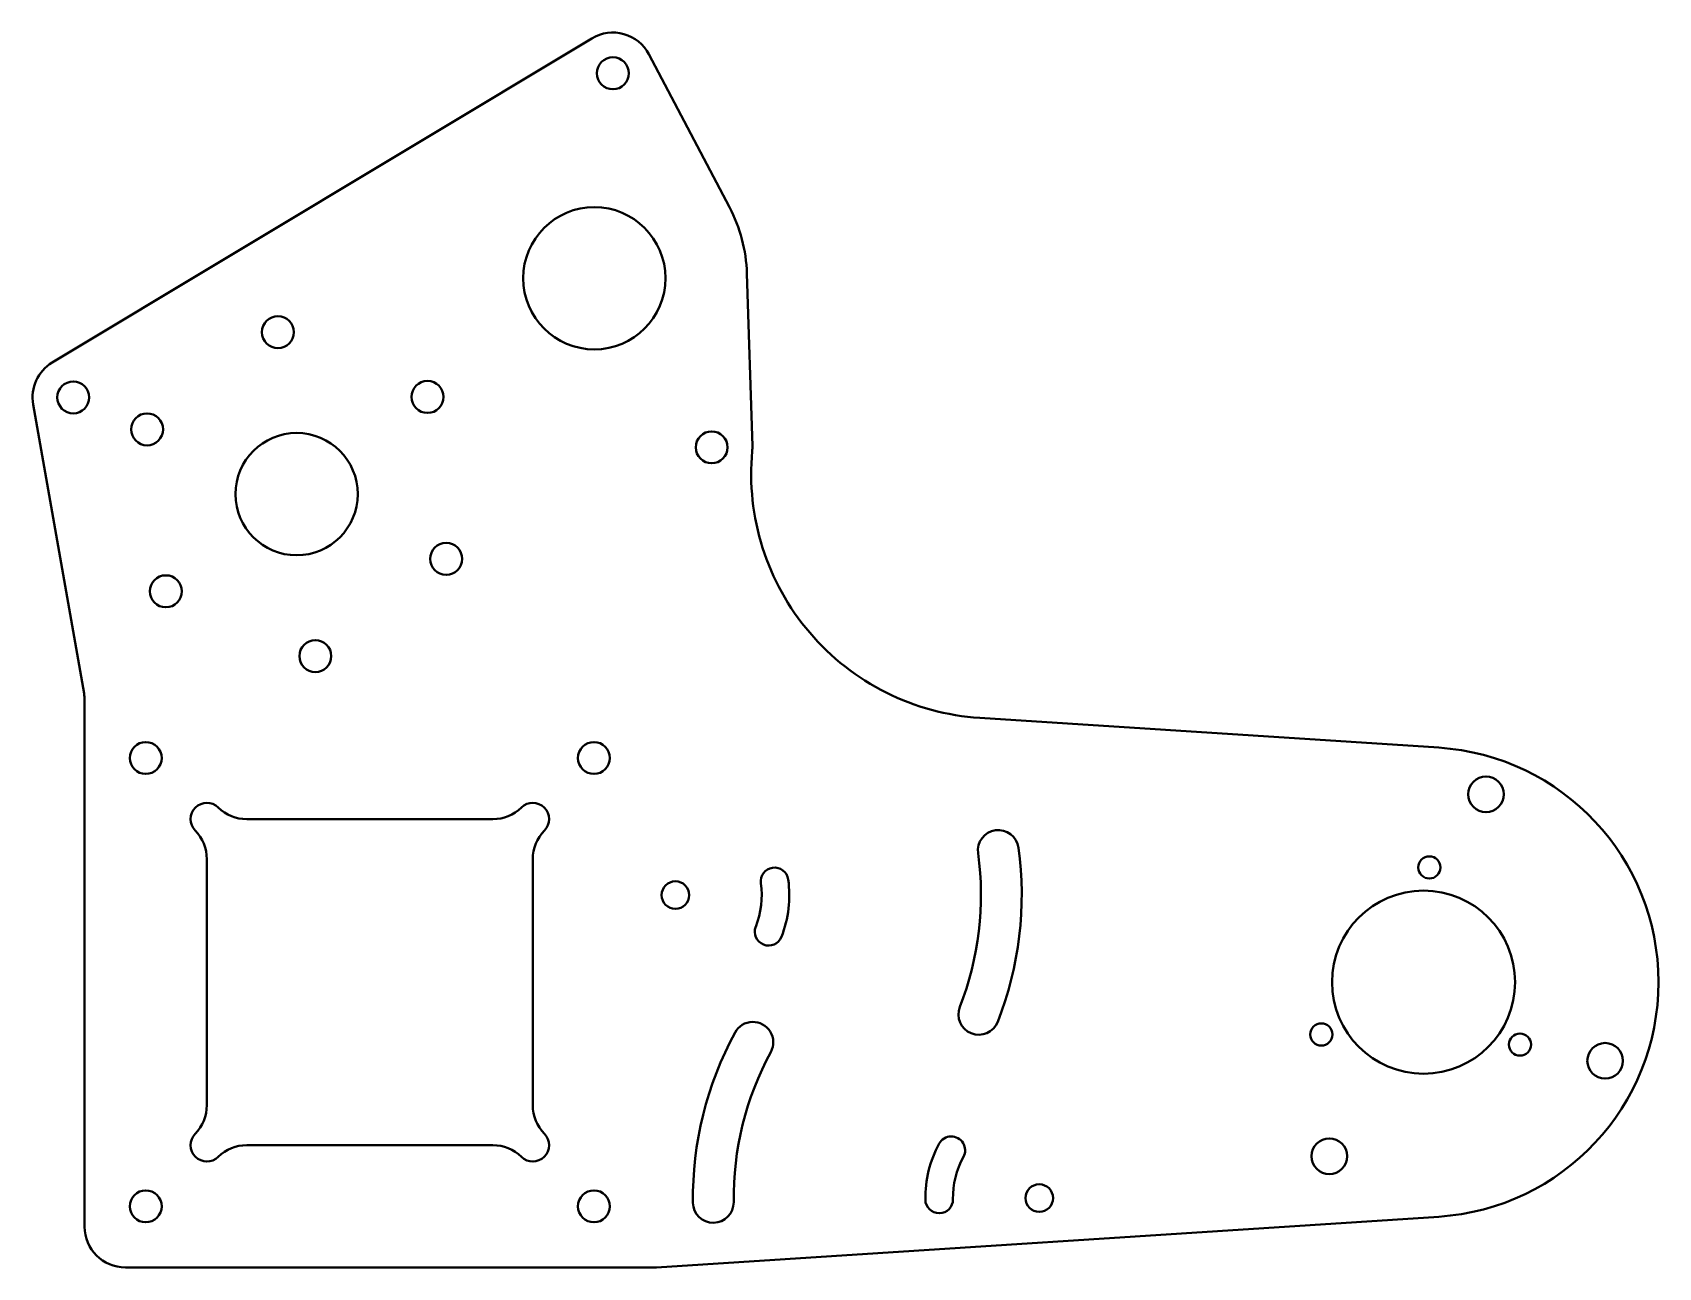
# Model space of a CAD drawing. Header units: inches. Extents: x -2.07 to 7.91, y -1.75 to 5.83.
import ezdxf

# ---------------------------------------------------------------- set-up
doc = ezdxf.new("R2010")
doc.units = ezdxf.units.IN
doc.header["$MEASUREMENT"] = 0
doc.layers.add('Visible', color=7, linetype='Continuous', lineweight=40)

msp = doc.modelspace()

# ---------------------------------------------------------------- linework, layer by layer
at = {"layer": 'Visible'}
for p, q in [((-1.9485, 3.8013), (1.3627, 5.7894)), ((1.7127, 5.6915), (2.2062, 4.754)), ((2.3136, 4.3475), (2.3474, 3.2885)), ((-1.7538, 1.7715), (-2.066, 3.5436)), ((-1.75, -1.5), (-1.75, 1.7281)), ((3.7429, 1.6209), (6.5589, 1.4385)), ((0.7551, 1), (-0.7551, 1)), ((-1, 0.7551), (-1, -0.7551)), ((1, 0.7551), (1, -0.7551)), ((0.7551, -1), (-0.7551, -1)), ((1.7581, -1.7495), (6.5589, -1.4385)), ((-1.5, -1.75), (1.7419, -1.75))]:
    msp.add_line(p, q, dxfattribs=at)
for centre, radius in [((1.4914, 5.5751), 0.098), ((1.3776, 4.3177), 0.4365), ((-0.5639, 3.987), 0.098), ((-1.8198, 3.587), 0.098), ((0.3538, 3.5897), 0.098), ((-1.3668, 3.3909), 0.098), ((-0.4491, 2.9936), 0.375), ((2.0975, 3.2806), 0.098), ((0.4686, 2.5963), 0.098), ((-1.252, 2.3975), 0.098), ((-0.3343, 2.0002), 0.098), ((-1.375, 1.375), 0.098), ((1.375, 1.375), 0.098), ((6.8488, 1.1522), 0.1094), ((6.5014, 0.7036), 0.068), ((1.875, 0.534), 0.0848), ((6.4657, 0), 0.5615), ((5.8386, -0.3209), 0.068), ((7.0573, -0.3827), 0.068), ((7.58, -0.4824), 0.1094), ((5.8877, -1.0677), 0.1094), ((-1.375, -1.375), 0.098), ((1.375, -1.375), 0.098), ((4.1075, -1.3245), 0.0848)]:
    msp.add_circle(centre, radius, dxfattribs=at)
for centre, radius, start, end in [((1.4914, 5.5751), 0.25, 27.76597, 120.98071), ((1.3776, 4.3177), 0.9365, 1.82536, 27.76597), ((-1.8198, 3.587), 0.25, 120.98071, 189.99118), ((3.8399, 3.1178), 1.5, 174.66215, 266.29365), ((2.0975, 3.2806), 0.25, 354.66215, 1.82536), ((-2, 1.7281), 0.25, 0, 9.99118), ((6.4657, 0), 1.4415, 273.70635, 86.29365), ((-1, 1), 0.1, 45.58469, 224.41531), ((1, 1), 0.1, 315.58469, 134.41531), ((-0.7551, 1.25), 0.25, 225.58469, 270), ((0.7551, 1.25), 0.25, 270, 314.41531), ((-1.25, 0.7551), 0.25, 0, 44.41531), ((1.25, 0.7551), 0.25, 135.58469, 180), ((3.8562, 0.8078), 0.125, 7.86671, 187.86671), ((1.875, 0.534), 2.125, 338.55521, 7.86671), ((2.4834, 0.6181), 0.0848, 7.86671, 187.86671), ((1.875, 0.534), 1.875, 338.55521, 7.86671), ((1.875, 0.534), 0.5294, 338.55521, 7.86671), ((1.875, 0.534), 0.6989, 338.55521, 7.86671), ((2.4466, 0.3095), 0.0848, 158.55521, 338.55521), ((3.7365, -0.1972), 0.125, 158.55521, 338.55521), ((2.3507, -0.3686), 0.125, 331.44998, 151.44998), ((4.1075, -1.3245), 2.125, 151.44998, 180.76148), ((4.1075, -1.3245), 1.875, 151.44998, 180.76148), ((-1.25, -0.7551), 0.25, 315.58469, 0), ((1.25, -0.7551), 0.25, 180, 224.41531), ((-1, -1), 0.1, 135.58469, 314.41531), ((1, -1), 0.1, 225.58469, 44.41531), ((4.1075, -1.3245), 0.6989, 151.44998, 180.76148), ((3.568, -1.0309), 0.0848, 331.44998, 151.44998), ((-0.7551, -1.25), 0.25, 90, 134.41531), ((0.7551, -1.25), 0.25, 45.58469, 90), ((4.1075, -1.3245), 0.5294, 151.44998, 180.76148), ((2.1076, -1.351), 0.125, 180.76148, 0.76148), ((3.4933, -1.3326), 0.0847, 180.76148, 0.76148), ((-1.5, -1.5), 0.25, 180, 270), ((1.7419, -1.5), 0.25, 270, 273.70635)]:
    msp.add_arc(centre, radius, start, end, dxfattribs=at)

doc.saveas('drawing.dxf')
